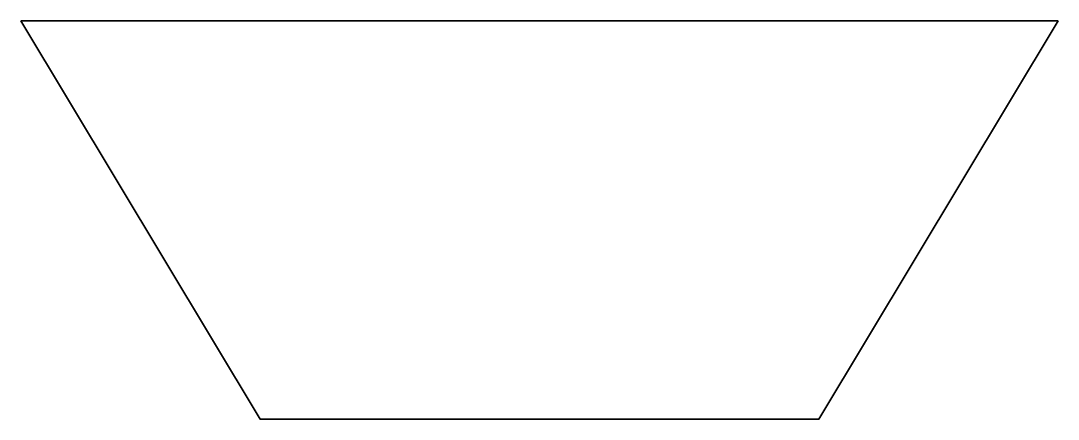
# Model space of a CAD drawing. Header units: centimetres. Extents: x 0 to 1.3, y -1 to -0.5.
import ezdxf

# ---------------------------------------------------------------- set-up
doc = ezdxf.new("R2010")
doc.units = ezdxf.units.CM
doc.header["$MEASUREMENT"] = 0
doc.layers.add('RUSTIC', color=32, linetype='Continuous')

msp = doc.modelspace()

# ---------------------------------------------------------------- meshes
at = {"layer": 'RUSTIC'}
mesh = msp.add_polyface(dxfattribs=at)
corners = [(0, -0.5, 1.1), (1.3, -0.5, 1.1), (1.3, -0.5, 2.4), (0, -0.5, 2.4), (0.3, -1, 1.4), (1, -1, 1.4), (1, -1, 2.1), (0.3, -1, 2.1)]
mesh.append_faces([[corners[k] for k in face] for face in [(0, 1, 2, 3), (4, 5, 6, 7), (0, 4, 5, 1), (1, 2, 6, 5), (6, 7, 3, 2), (4, 7, 3, 0)]])

doc.saveas('drawing.dxf')
